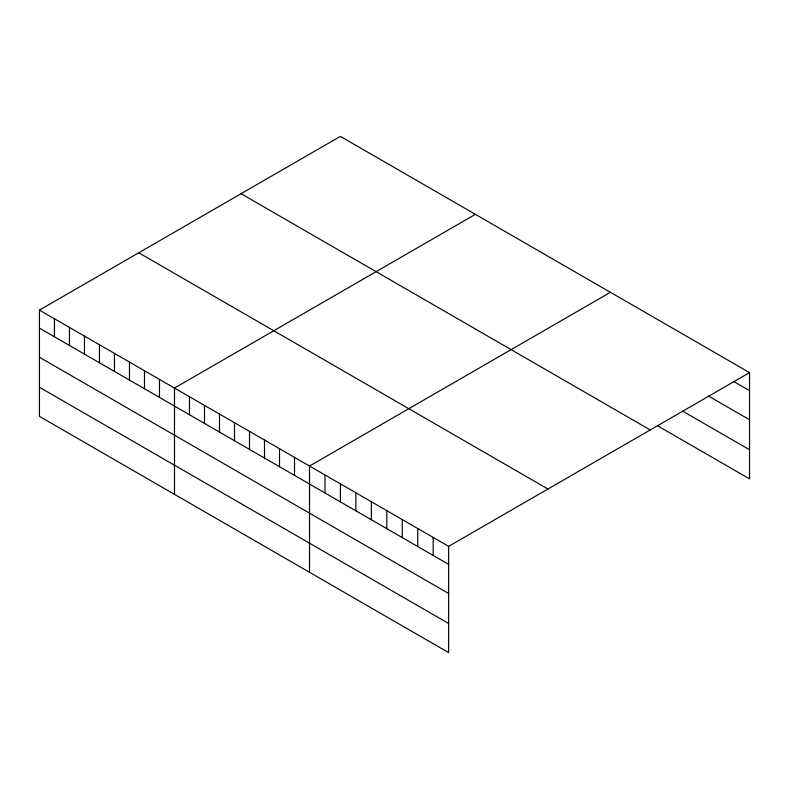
<?xml version="1.0" encoding="UTF-8"?>
<svg xmlns="http://www.w3.org/2000/svg" width="789" height="789" viewBox="0 0 789 789"><rect width="100%" height="100%" fill="white"/><g stroke="black" fill="none" stroke-linecap="round" stroke-linejoin="round"><path stroke-width="1.18" d="M39.45 310.107L448.645 546.353L448.645 652.621L39.45 416.375L39.45 310.107L340.355 136.379L749.55 372.625L749.55 478.893L657.829 425.942M475.392 214.342L174.487 388.07L174.487 494.338M610.42 292.305L309.515 466.033L309.515 572.301M448.645 546.353L749.55 372.625M734.095 381.718L749.55 390.644M708.325 395.96L749.55 419.768M682.564 411.099L749.55 449.769M241.059 193.709L650.254 429.956M138.746 252.776L547.941 489.022M39.45 328.125L448.645 564.372M39.45 357.249L448.645 593.486M39.45 387.251L448.645 623.497M433.181 537.427L433.181 555.446M417.726 528.502L417.726 546.521M402.272 519.576L402.272 537.595M386.807 510.651L386.807 528.669M371.353 501.725L371.353 519.744M355.888 492.8L355.888 510.818M340.434 483.884L340.434 501.893M324.979 474.958L324.979 492.967M294.514 457.364L294.514 475.382M279.513 448.704L279.513 466.723M264.502 440.045L264.502 458.054M249.502 431.376L249.502 449.395M234.501 422.717L234.501 440.735M219.49 414.057L219.49 432.066M204.489 405.388L204.489 423.407M189.488 396.729L189.488 414.748M159.477 379.41L159.477 397.419M144.476 370.741L144.476 388.76M129.475 362.082L129.475 380.101M114.464 353.423L114.464 371.432M99.463 344.754L99.463 362.772M84.462 336.094L84.462 354.113M69.462 327.435L69.462 345.444M54.451 318.766L54.451 336.785"/></g></svg>
